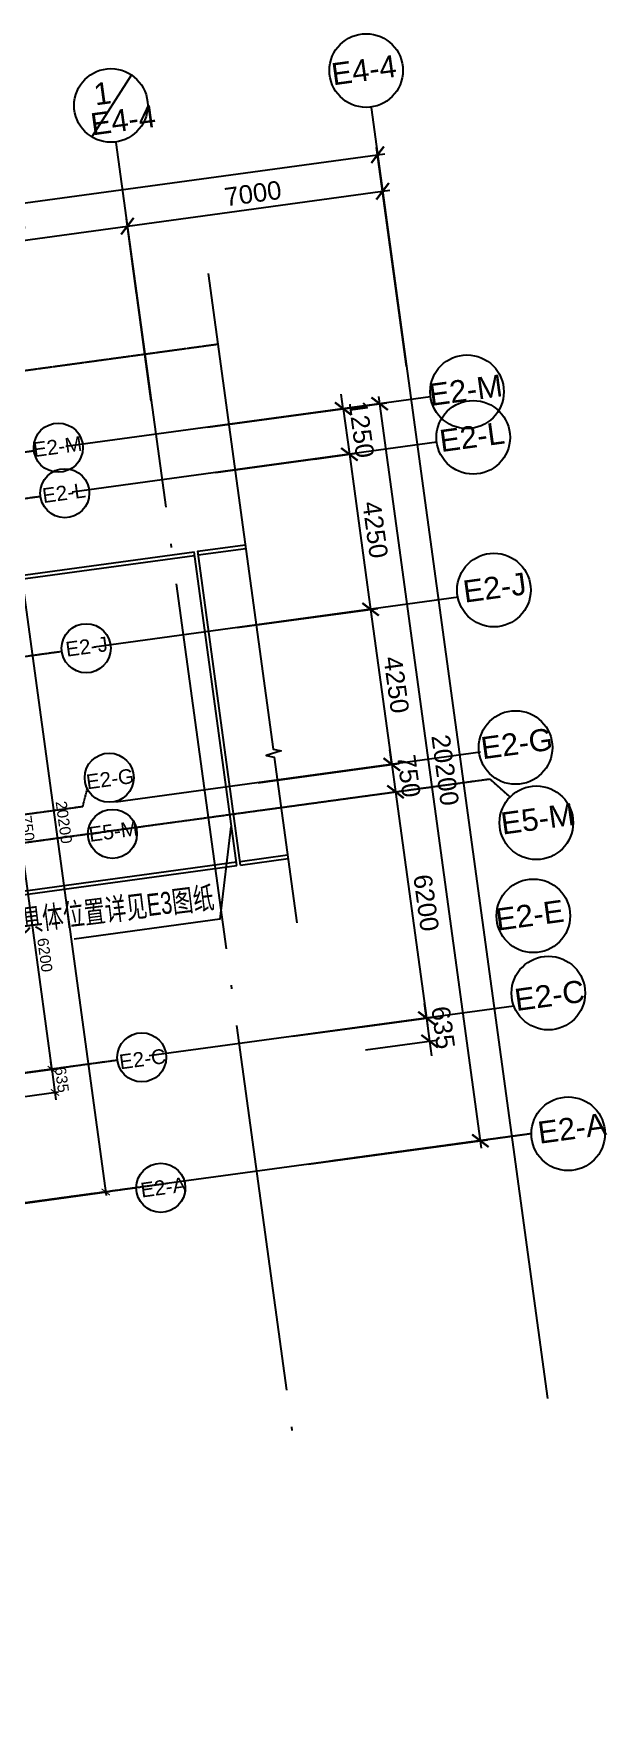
# Model space of a CAD drawing. Header units: millimetres. Extents: x -39175 to 150737, y -15023 to 140542.
# Drawn here: x 68354 to 83941, y 94771 to 140542 of the extents above; entities that cross this region are included whole.
import ezdxf
from ezdxf.enums import TextEntityAlignment as Align

# ---------------------------------------------------------------- set-up
doc = ezdxf.new("R2010")
doc.units = ezdxf.units.MM
doc.header["$LTSCALE"] = 10
doc.linetypes.add('E-RG-1F$0$$0$DOTE', pattern=[2.42, 2, -0.2, 0.02, -0.2])
doc.linetypes.add('E2-RI-5F$0$DASH', pattern=[0.35, 0.25, -0.1])
for name, color, linetype in [('A—文字索引', 40, 'Continuous'), ('A—楼梯、电梯、栏杆', 50, 'Continuous'), ('A—轴线、尺寸', 1, 'Continuous'), ('E2-RI-5F$0$A-A-建筑投影线', 53, 'E2-RI-5F$0$DASH'), ('E2-RI-5F$0$DIM_SYMB', 3, 'Continuous'), ('I—平面—文字', 40, 'Continuous'), ('轴线100', 1, 'Continuous')]:
    doc.layers.add(name, color=color, linetype=linetype)
doc.styles.add('ARIAL', font='arial.ttf')
doc.styles.add('XD2008', font='SIMYOU.TTF', dxfattribs={"width": 0.7, "height": 600})
doc.dimstyles.new('200', dxfattribs={"dimscale": 200, "dimtxt": 2.5, "dimasz": 2, "dimexe": 1, "dimexo": 1, "dimgap": 0.8, "dimtad": 1, "dimdec": 0, "dimdsep": 46, "dimtxsty": 'ARIAL', "dimblk1": 'ARCHTICK', "dimblk2": 'ARCHTICK', "dimsah": 1, "dimcen": -0.9, "dimdle": 1, "dimclrd": 256, "dimclre": 256, "dimclrt": 40, "dimaunit": 1, "dimadec": 0, "dimazin": 0, "dimtfac": 0.35, "dimtdec": 0, "dimtix": 1, "dimtmove": 2, "dimatfit": 3, "dimldrblk": 'ARCHTICK', "dimfxl": 0, "dimtvp": 0.8, "dimtolj": 1, "dimtzin": 0, "dimarcsym": 0})
doc.dimstyles.new('副本 100', dxfattribs={"dimscale": 100, "dimtxt": 2.5, "dimasz": 2, "dimexe": 1, "dimexo": 1, "dimgap": 0.8, "dimtad": 1, "dimdec": 0, "dimdsep": 46, "dimtxsty": 'ARIAL', "dimblk1": 'ARCHTICK', "dimblk2": 'ARCHTICK', "dimsah": 1, "dimcen": -0.9, "dimdle": 1, "dimclrd": 256, "dimclre": 256, "dimclrt": 40, "dimaunit": 1, "dimadec": 0, "dimazin": 0, "dimtfac": 0.35, "dimtdec": 0, "dimtix": 1, "dimtmove": 2, "dimatfit": 3, "dimldrblk": 'ARCHTICK', "dimfxl": 0, "dimtvp": 0.8, "dimtolj": 1, "dimtzin": 0, "dimarcsym": 0})

# ---------------------------------------------------------------- blocks, each defined once
blk = doc.blocks.new('_ArchTick')
at = {"color": 0, "linetype": 'ByBlock', "const_width": 0.15}
blk.add_lwpolyline([(-0.5, -0.5), (0.5, 0.5)], dxfattribs=at)
blk = doc.blocks.new('*D4653')
at = {"layer": 'A—轴线、尺寸', "linetype": 'ByBlock', "lineweight": -2}
for p, q in [((78472, 131607), (77673, 137453)), ((-33466, 122060), (77898, 137282)), ((-32387, 115642), (-33295, 122285))]:
    blk.add_line(p, q, dxfattribs=at)
at = {"layer": 'Defpoints', "color": 0, "linetype": 'ByBlock'}
for p in [(77700, 137255), (78499, 131409), (-32360, 115444, 0)]:
    blk.add_point(p, dxfattribs=at)
at = {"layer": 'A—轴线、尺寸', "linetype": 'ByBlock', "lineweight": -2, "xscale": 400, "yscale": 400, "zscale": 400}
for p, rotation in [((77700, 137255), 7.783339573525556), ((-33268, 122087), 187.7833395735256)]:
    blk.add_blockref('_ArchTick', p, dxfattribs=dict(at, rotation=rotation))
at = {"layer": 'A—轴线、尺寸', "color": 40, "linetype": 'ByBlock', "insert": (22160, 130082), "char_height": 500, "attachment_point": 5, "rotation": 7.7833, "style": 'ARIAL'}
blk.add_mtext('\\A1;112000', dxfattribs=at)
blk = doc.blocks.new('*D4669')
at = {"layer": 'A—轴线、尺寸', "linetype": 'ByBlock', "lineweight": -2}
for p, q in [((73307, 128626), (77132, 129149)), ((76906, 129320), (77536, 124712)), ((73882, 124415), (77707, 124938))]:
    blk.add_line(p, q, dxfattribs=at)
at = {"layer": 'Defpoints', "color": 0, "linetype": 'ByBlock'}
for p in [(73109, 128599), (77509, 124911), (73684, 124388)]:
    blk.add_point(p, dxfattribs=at)
at = {"layer": 'A—轴线、尺寸', "linetype": 'ByBlock', "lineweight": -2, "xscale": 400, "yscale": 400, "zscale": 400}
for p, rotation in [((76933, 129121), 97.7833395196683), ((77509, 124911), 277.7833395196683)]:
    blk.add_blockref('_ArchTick', p, dxfattribs=dict(at, rotation=rotation))
at = {"layer": 'A—轴线、尺寸', "color": 40, "linetype": 'ByBlock', "insert": (77633, 127072), "char_height": 500, "attachment_point": 5, "rotation": 277.7833, "style": 'ARIAL'}
blk.add_mtext('\\A1;4250', dxfattribs=at)
blk = doc.blocks.new('*D4670')
at = {"layer": 'A—轴线、尺寸', "linetype": 'ByBlock', "lineweight": -2}
for p, q in [((77482, 125109), (78112, 120502)), ((73882, 124415), (77707, 124938)), ((74457, 120204), (78283, 120727))]:
    blk.add_line(p, q, dxfattribs=at)
at = {"layer": 'Defpoints', "color": 0, "linetype": 'ByBlock'}
for p in [(73684, 124388), (78085, 120700), (74259, 120177)]:
    blk.add_point(p, dxfattribs=at)
at = {"layer": 'A—轴线、尺寸', "linetype": 'ByBlock', "lineweight": -2, "xscale": 400, "yscale": 400, "zscale": 400}
for p, rotation in [((77509, 124911), 97.7833395196683), ((78085, 120700), 277.7833395196683)]:
    blk.add_blockref('_ArchTick', p, dxfattribs=dict(at, rotation=rotation))
at = {"layer": 'A—轴线、尺寸', "color": 40, "linetype": 'ByBlock', "insert": (78208, 122861), "char_height": 500, "attachment_point": 5, "rotation": 277.7833, "style": 'ARIAL'}
blk.add_mtext('\\A1;4250', dxfattribs=at)
blk = doc.blocks.new('*D4671')
at = {"layer": 'A—轴线、尺寸', "linetype": 'ByBlock', "lineweight": -2}
for p, q in [((78085, 120700), (78030, 121096)), ((74457, 120204), (78283, 120727)), ((78085, 120700), (78186, 119956)), ((74558, 119460), (78384, 119983)), ((78186, 119956), (78240, 119560))]:
    blk.add_line(p, q, dxfattribs=at)
at = {"layer": 'Defpoints', "color": 0, "linetype": 'ByBlock'}
for p in [(74259, 120177), (78186, 119956), (74360, 119433)]:
    blk.add_point(p, dxfattribs=at)
at = {"layer": 'A—轴线、尺寸', "linetype": 'ByBlock', "lineweight": -2, "xscale": 400, "yscale": 400, "zscale": 400}
for p, rotation in [((78085, 120700), 277.7833395196683), ((78186, 119956), 97.7833395196683)]:
    blk.add_blockref('_ArchTick', p, dxfattribs=dict(at, rotation=rotation))
at = {"layer": 'A—轴线、尺寸', "color": 40, "linetype": 'ByBlock', "insert": (78547, 120384), "char_height": 500, "attachment_point": 5, "rotation": 277.7833, "style": 'ARIAL'}
blk.add_mtext('\\A1;750', dxfattribs=at)
blk = doc.blocks.new('*D4672')
at = {"layer": 'A—轴线、尺寸', "linetype": 'ByBlock', "lineweight": -2}
for p, q in [((74559, 119461), (78384, 119983)), ((78159, 120154), (79053, 113616)), ((75398, 113318), (79224, 113841))]:
    blk.add_line(p, q, dxfattribs=at)
at = {"layer": 'Defpoints', "color": 0, "linetype": 'ByBlock'}
for p in [(74361, 119433), (79026, 113814), (75200, 113291)]:
    blk.add_point(p, dxfattribs=at)
at = {"layer": 'A—轴线、尺寸', "linetype": 'ByBlock', "lineweight": -2, "xscale": 400, "yscale": 400, "zscale": 400}
for p, rotation in [((78186, 119956), 97.7833395196683), ((79026, 113814), 277.7833395196683)]:
    blk.add_blockref('_ArchTick', p, dxfattribs=dict(at, rotation=rotation))
at = {"layer": 'A—轴线、尺寸', "color": 40, "linetype": 'ByBlock', "insert": (79017, 116941), "char_height": 500, "attachment_point": 5, "rotation": 277.7833, "style": 'ARIAL'}
blk.add_mtext('\\A1;6200', dxfattribs=at)
blk = doc.blocks.new('*D4673')
at = {"layer": 'A—轴线、尺寸', "linetype": 'ByBlock', "lineweight": -2}
for p, q in [((73083, 129857), (77953, 130522)), ((77728, 130694), (80518, 110283)), ((75818, 109843), (80689, 110509))]:
    blk.add_line(p, q, dxfattribs=at)
at = {"layer": 'Defpoints', "color": 0, "linetype": 'ByBlock'}
for p in [(72885, 129830), (80491, 110481), (75619, 109816)]:
    blk.add_point(p, dxfattribs=at)
at = {"layer": 'A—轴线、尺寸', "linetype": 'ByBlock', "lineweight": -2, "xscale": 400, "yscale": 400, "zscale": 400}
for p, rotation in [((77755, 130495), 97.7833395196683), ((80491, 110481), 277.7833395196683)]:
    blk.add_blockref('_ArchTick', p, dxfattribs=dict(at, rotation=rotation))
at = {"layer": 'A—轴线、尺寸', "color": 40, "linetype": 'ByBlock', "insert": (79534, 120545), "char_height": 500, "attachment_point": 5, "rotation": 277.7833, "style": 'ARIAL'}
blk.add_mtext('\\A1;20200', dxfattribs=at)
blk = doc.blocks.new('*D4714')
at = {"layer": 'A—轴线、尺寸', "linetype": 'ByBlock', "lineweight": -2}
for p, q in [((78486, 131507), (77808, 136462)), ((70702, 135289), (78034, 136291)), ((71550, 130560), (70873, 135514))]:
    blk.add_line(p, q, dxfattribs=at)
at = {"layer": 'Defpoints', "color": 0, "linetype": 'ByBlock'}
for p in [(77836, 136264), (78513, 131309), (71577, 130362)]:
    blk.add_point(p, dxfattribs=at)
at = {"layer": 'A—轴线、尺寸', "linetype": 'ByBlock', "lineweight": -2, "xscale": 400, "yscale": 400, "zscale": 400}
for p, rotation in [((77836, 136264), 7.783339573525556), ((70900, 135316), 187.7833395735256)]:
    blk.add_blockref('_ArchTick', p, dxfattribs=dict(at, rotation=rotation))
at = {"layer": 'A—轴线、尺寸', "color": 40, "linetype": 'ByBlock', "insert": (74312, 136202), "char_height": 500, "attachment_point": 5, "rotation": 7.7833, "style": 'ARIAL'}
blk.add_mtext('\\A1;7000', dxfattribs=at)
blk = doc.blocks.new('*D4719')
at = {"layer": 'A—轴线、尺寸', "linetype": 'ByBlock', "lineweight": -2}
for p, q in [((71150, 133492), (70873, 135514)), ((63766, 134341), (71099, 135343)), ((64214, 132545), (63938, 134566))]:
    blk.add_line(p, q, dxfattribs=at)
at = {"layer": 'Defpoints', "color": 0, "linetype": 'ByBlock'}
for p in [(70900, 135316), (71177, 133294), (64241, 132347)]:
    blk.add_point(p, dxfattribs=at)
at = {"layer": 'A—轴线、尺寸', "linetype": 'ByBlock', "lineweight": -2, "xscale": 400, "yscale": 400, "zscale": 400}
for p, rotation in [((70900, 135316), 7.780514694698658), ((63965, 134368), 187.7805146946987)]:
    blk.add_blockref('_ArchTick', p, dxfattribs=dict(at, rotation=rotation))
at = {"layer": 'A—轴线、尺寸', "color": 40, "linetype": 'ByBlock', "insert": (67376, 135254), "char_height": 500, "attachment_point": 5, "rotation": 7.7805, "style": 'ARIAL'}
blk.add_mtext('\\A1;7000', dxfattribs=at)
blk = doc.blocks.new('*D4724')
at = {"layer": 'A—轴线、尺寸', "linetype": 'ByBlock', "lineweight": -2}
for p, q in [((76764, 130360), (76710, 130756)), ((75410, 130175), (76962, 130387)), ((76764, 130360), (76933, 129121)), ((75986, 128992), (77132, 129149)), ((76933, 129121), (76988, 128725))]:
    blk.add_line(p, q, dxfattribs=at)
at = {"layer": 'Defpoints', "color": 0, "linetype": 'ByBlock'}
for p in [(75212, 130148), (76933, 129121), (75788, 128965)]:
    blk.add_point(p, dxfattribs=at)
at = {"layer": 'A—轴线、尺寸', "linetype": 'ByBlock', "lineweight": -2, "xscale": 400, "yscale": 400, "zscale": 400}
for p, rotation in [((76764, 130360), 277.7833395196683), ((76933, 129121), 97.7833395196683)]:
    blk.add_blockref('_ArchTick', p, dxfattribs=dict(at, rotation=rotation))
at = {"layer": 'A—轴线、尺寸', "color": 40, "linetype": 'ByBlock', "insert": (77260, 129797), "char_height": 500, "attachment_point": 5, "rotation": 277.7833, "style": 'ARIAL'}
blk.add_mtext('\\A1;1250', dxfattribs=at)
blk = doc.blocks.new('*D4725')
at = {"layer": 'A—轴线、尺寸', "linetype": 'ByBlock', "lineweight": -2}
for p, q in [((79026, 113814), (78972, 114210)), ((77287, 113576), (79224, 113841)), ((79026, 113814), (79112, 113184)), ((77373, 112947), (79310, 113211)), ((79112, 113184), (79166, 112788))]:
    blk.add_line(p, q, dxfattribs=at)
at = {"layer": 'Defpoints', "color": 0, "linetype": 'ByBlock'}
for p in [(77089, 113549), (79112, 113184), (77175, 112920)]:
    blk.add_point(p, dxfattribs=at)
at = {"layer": 'A—轴线、尺寸', "linetype": 'ByBlock', "lineweight": -2, "xscale": 400, "yscale": 400, "zscale": 400}
for p, rotation in [((79026, 113814), 277.7833395210563), ((79112, 113184), 97.7833395210563)]:
    blk.add_blockref('_ArchTick', p, dxfattribs=dict(at, rotation=rotation))
at = {"layer": 'A—轴线、尺寸', "color": 40, "linetype": 'ByBlock', "insert": (79480, 113555), "char_height": 500, "attachment_point": 5, "rotation": 277.7833, "style": 'ARIAL'}
blk.add_mtext('\\A1;635', dxfattribs=at)
blk = doc.blocks.new('*D4752')
at = {"layer": 'Defpoints', "color": 0}
for p in [(-187795, 122295), (-187694, 121551), (-187408, 121590)]:
    blk.add_point(p, dxfattribs=at)
at = {"layer": '轴线100', "lineweight": -2}
for p, q in [((-187696, 122308), (-187410, 122347)), ((-187509, 122334), (-187536, 122532)), ((-187509, 122334), (-187408, 121590)), ((-187595, 121565), (-187309, 121604)), ((-187408, 121590), (-187381, 121392))]:
    blk.add_line(p, q, dxfattribs=at)
at = {"layer": '轴线100', "lineweight": -2, "xscale": 200, "yscale": 200, "zscale": 200}
for p, rotation in [((-187509, 122334), 277.7833395213487), ((-187408, 121590), 97.78333952134871)]:
    blk.add_blockref('_ArchTick', p, dxfattribs=dict(at, rotation=rotation))
at = {"layer": '轴线100', "color": 40, "insert": (-187228, 121994), "char_height": 300, "attachment_point": 5, "rotation": 277.7833, "style": 'ARIAL'}
blk.add_mtext('\\A1;750', dxfattribs=at)
blk = doc.blocks.new('*D4753')
at = {"layer": 'Defpoints', "color": 0}
for p in [(-187694, 121551), (-186568, 115448), (-190394, 114925)]:
    blk.add_point(p, dxfattribs=at)
at = {"layer": '轴线100', "lineweight": -2}
for p, q in [((-187595, 121565), (-187309, 121604)), ((-187421, 121690), (-186555, 115349)), ((-190295, 114939), (-186469, 115461))]:
    blk.add_line(p, q, dxfattribs=at)
at = {"layer": '轴线100', "lineweight": -2, "xscale": 200, "yscale": 200, "zscale": 200}
for p, rotation in [((-187408, 121590), 97.78333952134871), ((-186568, 115448), 277.7833395213487)]:
    blk.add_blockref('_ArchTick', p, dxfattribs=dict(at, rotation=rotation))
at = {"layer": '轴线100', "color": 40, "insert": (-186757, 118551), "char_height": 300, "attachment_point": 5, "rotation": 277.7833, "style": 'ARIAL'}
blk.add_mtext('\\A1;6200', dxfattribs=at)
blk = doc.blocks.new('*D4754')
at = {"layer": 'Defpoints', "color": 0}
for p in [(-189169, 131948), (-185103, 112116), (-189974, 111450)]:
    blk.add_point(p, dxfattribs=at)
at = {"layer": '轴线100', "lineweight": -2}
for p, q in [((-189070, 131961), (-187740, 132143)), ((-187853, 132229), (-185090, 112017)), ((-189875, 111463), (-185004, 112129))]:
    blk.add_line(p, q, dxfattribs=at)
at = {"layer": '轴线100', "lineweight": -2, "xscale": 200, "yscale": 200, "zscale": 200}
for p, rotation in [((-187839, 132129), 97.78333952134871), ((-185103, 112116), 277.7833395213487)]:
    blk.add_blockref('_ArchTick', p, dxfattribs=dict(at, rotation=rotation))
at = {"layer": '轴线100', "color": 40, "insert": (-186240, 122154), "char_height": 300, "attachment_point": 5, "rotation": 277.7833, "style": 'ARIAL'}
blk.add_mtext('\\A1;20200', dxfattribs=at)
blk = doc.blocks.new('*D4804')
at = {"layer": 'Defpoints', "color": 0}
for p in [(-188505, 115183), (-188419, 114554), (-186482, 114819)]:
    blk.add_point(p, dxfattribs=at)
at = {"layer": '轴线100', "lineweight": -2}
for p, q in [((-188406, 115197), (-186469, 115461)), ((-186568, 115448), (-186595, 115646)), ((-186568, 115448), (-186482, 114819)), ((-188320, 114567), (-186383, 114832)), ((-186482, 114819), (-186455, 114620))]:
    blk.add_line(p, q, dxfattribs=at)
at = {"layer": '轴线100', "lineweight": -2, "xscale": 200, "yscale": 200, "zscale": 200}
for p, rotation in [((-186568, 115448), 277.7833395210563), ((-186482, 114819), 97.7833395210563)]:
    blk.add_blockref('_ArchTick', p, dxfattribs=dict(at, rotation=rotation))
at = {"layer": '轴线100', "color": 40, "insert": (-186294, 115165), "char_height": 300, "attachment_point": 5, "rotation": 277.7833, "style": 'ARIAL'}
blk.add_mtext('\\A1;635', dxfattribs=at)
blk = doc.blocks.new('A$C1C9D1350')
at = {"layer": '轴线100', "linetype": 'E-RG-1F$0$$0$DOTE'}
for p, q in [((-187050.8, 132237.2), (-291775.7, 117922.8)), ((-186872.9, 130999.9), (-255751.1, 121585.2)), ((-186282.4, 126791.1), (-255175.5, 117374.4)), ((-185726.1, 122577.6), (-185601.8, 123064)), ((-185726.1, 122577.6), (-262526.2, 112080.1)), ((-196190.5, 120390.4), (-185587.7, 121838.5)), ((-184780.3, 115692.3), (-264706, 104767.6)), ((-183417.6, 112346), (-289040.1, 97908.9)), ((-184306.3, 112224.5), (-189204.1, 111555.1))]:
    blk.add_line(p, q, dxfattribs=at)
at = {"layer": '轴线100', "linetype": 'ByBlock'}
for centre in [(-186390.3, 132327.5), (-186216.7, 131089.6), (-185634.7, 126879.6), (-185006.9, 123364.9), (-184921, 121838.5), (-184124.4, 115771.2), (-183606.6, 112229)]:
    blk.add_circle(centre, 666.7, dxfattribs=at)
at = {"layer": '轴线100', "color": 40, "style": 'ARIAL'}
for s, p in [('E2-M', (-186413.6, 132357.4)), ('E2-L', (-186239.4, 131100.1)), ('E2-J', (-185621.6, 126925.8)), ('E2-G', (-184985.8, 123334.1)), ('E5-M', (-184900, 121911.3)), ('E2-C', (-184103, 115728.5)), ('E2-A', (-183538.8, 112244.7))]:
    blk.add_text(s, height=400, rotation=7.78334, dxfattribs=at).set_placement(p, align=Align.MIDDLE_CENTER)
at = {"layer": '轴线100'}
for base, p1, p2, picture, middle in [((-185103.4, 112115.6), (-189169.1, 131947.7), (-189974.5, 111449.8), '*D4754', (-186240.2, 122154.1)), ((-187407.8, 121590.5), (-187795.3, 122294.8), (-187694.2, 121551.3), '*D4752', (-187227.6, 121993.8)), ((-186568.2, 115447.9), (-187693.7, 121551.4), (-190393.6, 114925), '*D4753', (-186757, 118550.8))]:
    dim = blk.add_linear_dim(base=base, p1=p1, p2=p2, angle=97.78334, dimstyle='副本 100', override={"dimtxt": 3}, dxfattribs=at)
    dim.commit()
    dim.dimension.update_dxf_attribs({"geometry": picture, "text_midpoint": middle})
dim = blk.add_aligned_dim(p1=(-188504.9, 115183.2), p2=(-188418.9, 114553.8), distance=1954.8, dimstyle='副本 100', override={"dimtxt": 3}, dxfattribs=at)
dim.commit()
dim.dimension.update_dxf_attribs({"geometry": '*D4804', "text_midpoint": (-186294, 115164.8)})

msp = doc.modelspace()

# ---------------------------------------------------------------- linework, layer by layer
at = {"layer": 'A—楼梯、电梯、栏杆'}
for p, q in [((63598.3, 125229), (72714.2, 126474.6)), ((63611.8, 125130), (72727.8, 126375.5)), ((73878.5, 117953.8), (72714.2, 126474.6)), ((61917.3, 116420.4), (73864.9, 118052.8)), ((61957.4, 116324.9), (73878.5, 117953.8))]:
    msp.add_line(p, q, dxfattribs=at)
for points in [[(73977.6, 117967.3), (72813.3, 126488.1), (74101.6, 126664.2)], [(72826.8, 126389.1), (74115.1, 126565.1)], [(73964, 118066.5), (75253, 118242.6)], [(73977.5, 117967.4), (75266.5, 118143.5)]]:
    msp.add_lwpolyline(points, dxfattribs=at)
at = {"layer": 'A—轴线、尺寸', "linetype": 'ByBlock'}
for p, q in [((77524.8, 138537.1), (82316.4, 103481.7)), ((78337.5, 132592.6), (77728.3, 137051))]:
    msp.add_line(p, q, dxfattribs=at)
at = {"layer": 'A—轴线、尺寸', "linetype": 'E-RG-1F$0$$0$DOTE', "ltscale": 500}
for p, q in [((70589.3, 137589.1), (75380.9, 102533.7)), ((79137.4, 130684.4), (-37184.4, 114784.7)), ((79311.1, 129446.5), (-337, 118559.6)), ((79901.5, 125237.7), (238.6, 114348.8)), ((80491.9, 121028.9), (-7112.2, 109054.5)), ((81403.6, 114138.8), (-9291.9, 101742)), ((81877.6, 110671.1), (-34448.7, 94770.8))]:
    msp.add_line(p, q, dxfattribs=at)
at = {"layer": 'A—轴线、尺寸', "linetype": 'E-RG-1F$0$$0$DOTE'}
for p, q in [((59223.5, 117364.8), (80752.3, 120306.4)), ((80752.3, 120306.4), (81301.6, 119814)), ((81877.6, 110671), (76389.9, 109920.9))]:
    msp.add_line(p, q, dxfattribs=at)
at = {"layer": 'A—轴线、尺寸', "linetype": 'ByBlock'}
msp.add_lwpolyline([(71011.7, 139423.3), (69935.5, 137738.2)], dxfattribs=at)
for centre in [(77388.2, 139542.1), (70452.7, 138594.1), (80128.2, 130819.7), (80297.5, 129581.2), (80860, 125434.5), (81448.7, 121159.5), (82013.7, 119116), (81932.3, 116588.4), (82339.3, 114491.6), (82877.6, 110671)]:
    msp.add_circle(centre, 1000, dxfattribs=at)
at = {"layer": 'E2-RI-5F$0$A-A-建筑投影线'}
msp.add_line((-8334.2, 120948.2), (73356.5, 132114.2), dxfattribs=at)
at = {"layer": 'E2-RI-5F$0$DIM_SYMB'}
msp.add_lwpolyline([(73094, 134034.4), (74859.7, 121118.3), (75078.2, 121071), (74672.1, 120940.7), (74890.3, 120895.3), (75504.8, 116401.4)], dxfattribs=at)
at = {"layer": 'I—平面—文字', "linetype": 'ByBlock'}
msp.add_lwpolyline([(73708.7, 119015.9), (73416.1, 116495.1), (69452.4, 115953.3)], dxfattribs=at)

# ---------------------------------------------------------------- block references
at = {"layer": '轴线100'}
msp.add_blockref('A$C1C9D1350', (255414.1, -3026), dxfattribs=at)

# ---------------------------------------------------------------- texts
at = {"layer": 'A—文字索引', "style": 'ARIAL'}
for s, p in [('E4-4', (77326.5, 139555.6)), ('1', (70218.9, 138922.1)), ('E4-4', (70782.4, 138196.3)), ('E2-M', (80093.2, 130864.7)), ('E2-L', (80263.4, 129597.1)), ('E2-J', (80879.8, 125503.9)), ('E2-G', (81480.3, 121268.7)), ('E5-M', (82045.3, 119225.2)), ('E2-E', (81833.5, 116606.3)), ('E2-C', (82371.4, 114427.6)), ('E2-A', (82979.3, 110820.1))]:
    msp.add_text(s, height=600, rotation=7.78334, dxfattribs=at).set_placement(p, align=Align.MIDDLE_CENTER)
at = {"layer": 'I—平面—文字', "linetype": 'ByBlock', "style": 'XD2008', "width": 0.7}
msp.add_text('变形缝具体位置详见E3图纸', height=600, rotation=7.02658, dxfattribs=at).set_placement((66348.1, 115947.4))

# ---------------------------------------------------------------- dimensions: what is measured, and where the dimension line sits
at = {"layer": 'A—轴线、尺寸', "linetype": 'ByBlock'}
for base, p1, p2, angle, picture, middle in [((77700.2, 137254.9), (-32359.8, 115444.1, 0), (78499.3, 131408.6), 7.78334, '*D4653', (22159.9, 130082.5)), ((77835.6, 136264.1), (71577.3, 130361.6), (78512.9, 131308.9), 7.78334, '*D4714', (74311.6, 136201.6)), ((80490.5, 110481.4), (72885.2, 129829.7), (75619.5, 109815.6), 97.78334, '*D4673', (79534.2, 120544.6)), ((76933.4, 129121.4), (75212.2, 130147.6), (75787.7, 128964.8), 97.78334, '*D4724', (77260.2, 129796.8)), ((77509, 124910.6), (73108.7, 128598.7), (73683.5, 124387.7), 97.78334, '*D4669', (77632.7, 127072.3)), ((78084.5, 120699.7), (73683.5, 124387.7), (74259.1, 120176.9), 97.78334, '*D4670', (78208.2, 122861.4)), ((78186.2, 119956.3), (74259.1, 120176.9), (74360.2, 119433.4), 97.78334, '*D4671', (78546.8, 120384.3)), ((79025.8, 113813.8), (74360.7, 119433.4), (75200.3, 113290.9), 97.78334, '*D4672', (79017.4, 116941.3))]:
    dim = msp.add_linear_dim(base=base, p1=p1, p2=p2, angle=angle, dimstyle='200', dxfattribs=at)
    dim.commit()
    dim.dimension.update_dxf_attribs({"geometry": picture, "text_midpoint": middle})
for p1, p2, distance, picture, middle in [((64240.9, 132346.6), (71176.6, 133294.2), 2040.5, '*D4719', (67376.3, 135253.6)), ((77089, 113549), (77175, 112919.6), 1954.8, '*D4725', (79480.4, 113555.3))]:
    dim = msp.add_aligned_dim(p1=p1, p2=p2, distance=distance, dimstyle='200', dxfattribs=at)
    dim.commit()
    dim.dimension.update_dxf_attribs({"geometry": picture, "text_midpoint": middle})

doc.saveas('drawing.dxf')
